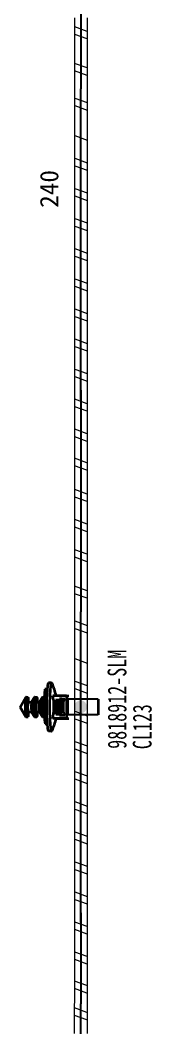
# Model space of a CAD drawing. Header units: millimetres. Extents: x 17 to 3784, y 12 to 1382.
# Drawn here: x 2216.1 to 2226.4, y 965 to 1043.8 of the extents above; entities that cross this region are included whole.
import ezdxf

# ---------------------------------------------------------------- set-up
doc = ezdxf.new("R2010")
doc.units = ezdxf.units.MM
doc.layers.add('ENT', color=7, linetype='Continuous', lineweight=18)
doc.layers.add('粗实线层', color=7, linetype='Continuous', lineweight=35)
doc.styles.add('FangSong_GB2312_Style', font='simfang.ttf')
doc.styles.add('foton', font='', dxfattribs={"width": 0.7})
doc.styles.get('foton').set_extended_font_data('宋体')

msp = doc.modelspace()

# ---------------------------------------------------------------- hatches: boundary and pattern name
h = msp.add_hatch(color=0)
edge = h.paths.add_edge_path(flags=0)
edge.add_arc((2220.853, 990.136), 0.507, 180, 540)

# ---------------------------------------------------------------- linework, layer by layer
at = {"color": 0, "lineweight": 35, "ltscale": 0.027679}
for p, q in [((2218.585, 992.003), (2218.34, 992.003)), ((2218.585, 988.237), (2218.34, 988.237))]:
    msp.add_line(p, q, dxfattribs=at)
at = {"color": 0, "lineweight": 35, "ltscale": 0.100609}
msp.add_line((2216.113, 990.12), (2216.567, 990.887), dxfattribs=at)
at = {"color": 0, "lineweight": 35, "ltscale": 0.017883}
for p, q in [((2216.577, 990.895), (2216.735, 990.895)), ((2216.577, 989.345), (2216.735, 989.345))]:
    msp.add_line(p, q, dxfattribs=at)
at = {"color": 0, "lineweight": 35, "ltscale": 0.032245}
for p, q in [((2216.735, 990.501), (2217.021, 990.501)), ((2216.735, 989.739), (2217.021, 989.739))]:
    msp.add_line(p, q, dxfattribs=at)
at = {"color": 0, "lineweight": 35, "ltscale": 0.051179}
for p, q in [((2217.018, 990.497), (2217.249, 990.887)), ((2217.018, 989.743), (2217.249, 989.353))]:
    msp.add_line(p, q, dxfattribs=at)
at = {"color": 0, "lineweight": 35, "ltscale": 0.019769}
for p, q in [((2217.259, 990.895), (2217.434, 990.895)), ((2217.259, 989.345), (2217.434, 989.345))]:
    msp.add_line(p, q, dxfattribs=at)
at = {"color": 0, "lineweight": 35, "ltscale": 0.029858}
for p, q in [((2217.376, 990.501), (2217.64, 990.501)), ((2217.376, 989.739), (2217.64, 989.739))]:
    msp.add_line(p, q, dxfattribs=at)
at = {"color": 0, "lineweight": 35, "ltscale": 0.051177}
msp.add_line((2217.638, 990.497), (2217.869, 990.887), dxfattribs=at)
at = {"color": 0, "lineweight": 35, "ltscale": 0.01853}
msp.add_line((2217.879, 990.895), (2218.043, 990.895), dxfattribs=at)
at = {"color": 0, "lineweight": 35, "ltscale": 0.02207}
for p, q in [((2217.984, 990.501), (2218.179, 990.501)), ((2217.984, 989.739), (2218.179, 989.739))]:
    msp.add_line(p, q, dxfattribs=at)
at = {"color": 0, "lineweight": 35, "ltscale": 0.120856}
for p, q in [((2219.746, 991.01), (2218.675, 991.01)), ((2219.745, 989.238), (2218.675, 989.238))]:
    msp.add_line(p, q, dxfattribs=at)
at = {"color": 0, "lineweight": 35, "ltscale": 0.032373}
for p, q in [((2218.907, 990.678), (2219.194, 990.678)), ((2219.1, 990.67), (2219.387, 990.67))]:
    msp.add_line(p, q, dxfattribs=at)
at = {"color": 0, "lineweight": 35, "ltscale": 0.021804}
for p, q in [((2219.1, 990.67), (2218.907, 990.678)), ((2219.387, 990.758), (2219.194, 990.766)), ((2219.387, 990.67), (2219.194, 990.678)), ((2219.746, 991.01), (2219.939, 991.002)), ((2219.387, 989.562), (2219.194, 989.57)), ((2219.745, 989.238), (2219.938, 989.23))]:
    msp.add_line(p, q, dxfattribs=at)
at = {"color": 0, "lineweight": 35, "ltscale": 0.124999}
msp.add_line((2218.907, 989.57), (2218.907, 990.678), dxfattribs=at)
at = {"color": 0, "lineweight": 35, "ltscale": 0.1}
for p, q in [((2218.985, 990.564), (2218.984, 989.678)), ((2219.378, 990.567), (2219.378, 989.681))]:
    msp.add_line(p, q, dxfattribs=at)
at = {"color": 0, "lineweight": 35, "ltscale": 0.009468}
msp.add_line((2219.068, 990.565), (2218.985, 990.564), dxfattribs=at)
at = {"color": 0, "lineweight": 35, "ltscale": 0.099998}
for p, q in [((2219.068, 990.568), (2219.068, 989.682)), ((2219.179, 990.568), (2219.178, 989.682))]:
    msp.add_line(p, q, dxfattribs=at)
at = {"color": 0, "lineweight": 35, "ltscale": 0.012451}
for p, q in [((2219.179, 990.568), (2219.068, 990.568)), ((2219.613, 990.634), (2219.503, 990.634)), ((2219.178, 989.682), (2219.068, 989.682)), ((2219.613, 989.615), (2219.503, 989.615))]:
    msp.add_line(p, q, dxfattribs=at)
at = {"color": 0, "lineweight": 35, "ltscale": 0.01149}
msp.add_line((2219.1, 990.568), (2219.1, 990.67), dxfattribs=at)
at = {"color": 0, "lineweight": 35, "ltscale": 0.002181}
for p, q in [((2219.198, 990.567), (2219.179, 990.568)), ((2219.198, 989.681), (2219.178, 989.682))]:
    msp.add_line(p, q, dxfattribs=at)
at = {"color": 0, "lineweight": 35, "ltscale": 0.010001}
for p, q in [((2219.194, 990.766), (2219.194, 990.678)), ((2219.194, 989.57), (2219.194, 989.482))]:
    msp.add_line(p, q, dxfattribs=at)
at = {"color": 0, "lineweight": 35, "ltscale": 0.047321}
for p, q in [((2219.194, 990.766), (2219.614, 990.766)), ((2219.194, 989.482), (2219.613, 989.482))]:
    msp.add_line(p, q, dxfattribs=at)
at = {"color": 0, "lineweight": 35, "ltscale": 0.019922}
for p, q in [((2219.375, 990.567), (2219.198, 990.567)), ((2219.374, 989.681), (2219.198, 989.681))]:
    msp.add_line(p, q, dxfattribs=at)
at = {"color": 0, "lineweight": 35, "ltscale": 0.099999}
for p, q in [((2219.198, 990.567), (2219.198, 989.681)), ((2219.375, 990.567), (2219.374, 989.681))]:
    msp.add_line(p, q, dxfattribs=at)
at = {"color": 0, "lineweight": 35, "ltscale": 0.000439834}
msp.add_line((2219.378, 990.567), (2219.375, 990.567), dxfattribs=at)
at = {"color": 0, "lineweight": 35, "ltscale": 0.025537}
msp.add_line((2219.387, 990.758), (2219.614, 990.758), dxfattribs=at)
at = {"color": 0, "lineweight": 35, "ltscale": 0.01}
msp.add_line((2219.387, 990.758), (2219.387, 990.67), dxfattribs=at)
at = {"color": 0, "lineweight": 35, "ltscale": 0.114999}
msp.add_line((2219.503, 989.615), (2219.503, 990.634), dxfattribs=at)
at = {"color": 0, "lineweight": 35, "ltscale": 0.014999}
msp.add_line((2219.613, 990.634), (2219.614, 990.766), dxfattribs=at)
at = {"color": 0, "lineweight": 35, "ltscale": 0.199999}
msp.add_line((2219.746, 991.01), (2219.745, 989.238), dxfattribs=at)
at = {"color": 0}
for p, q in [((2222.223, 990.734), (2219.833, 990.73)), ((2222.222, 989.511), (2219.833, 989.512))]:
    msp.add_line(p, q, dxfattribs=at)
at = {"color": 0, "lineweight": 35, "ltscale": 0.137499}
for p, q in [((2219.833, 990.73), (2219.833, 989.512)), ((2222.223, 990.734), (2222.222, 989.511))]:
    msp.add_line(p, q, dxfattribs=at)
at = {"color": 0, "lineweight": 35, "ltscale": 0.10061}
msp.add_line((2216.113, 990.12), (2216.567, 989.353), dxfattribs=at)
at = {"color": 0, "lineweight": 35, "ltscale": 0.051178}
msp.add_line((2217.638, 989.743), (2217.869, 989.353), dxfattribs=at)
at = {"color": 0, "lineweight": 35, "ltscale": 0.032379}
msp.add_line((2218.907, 989.57), (2219.194, 989.57), dxfattribs=at)
at = {"color": 0, "lineweight": 35, "ltscale": 0.010273}
msp.add_line((2219.075, 989.679), (2218.984, 989.678), dxfattribs=at)
at = {"color": 0, "lineweight": 35, "ltscale": 0.004356}
msp.add_line((2218.984, 989.678), (2219.023, 989.676), dxfattribs=at)
at = {"color": 0, "lineweight": 35, "ltscale": 0.023842}
msp.add_line((2219.023, 989.676), (2219.234, 989.679), dxfattribs=at)
at = {"color": 0, "lineweight": 35, "ltscale": 0.001513}
msp.add_line((2219.068, 989.682), (2219.081, 989.679), dxfattribs=at)
at = {"color": 0, "lineweight": 35, "ltscale": 0.012045}
msp.add_line((2219.1, 989.57), (2219.1, 989.677), dxfattribs=at)
at = {"color": 0, "lineweight": 35, "ltscale": 0.018183}
msp.add_line((2219.217, 989.68), (2219.378, 989.681), dxfattribs=at)
at = {"color": 0, "lineweight": 35, "ltscale": 0.002853}
msp.add_line((2219.242, 989.679), (2219.217, 989.68), dxfattribs=at)
at = {"color": 0, "lineweight": 35, "ltscale": 0.000439867}
msp.add_line((2219.378, 989.681), (2219.374, 989.681), dxfattribs=at)
at = {"color": 0, "lineweight": 35, "ltscale": 0.009064}
msp.add_line((2219.387, 989.562), (2219.387, 989.482), dxfattribs=at)
at = {"color": 0, "lineweight": 35, "ltscale": 0.012463}
msp.add_line((2219.613, 989.61), (2219.503, 989.615), dxfattribs=at)
at = {"color": 0, "lineweight": 35, "ltscale": 0.015}
msp.add_line((2219.613, 989.482), (2219.613, 989.615), dxfattribs=at)
at = {"color": 0, "lineweight": 35, "ltscale": 0.018536}
msp.add_line((2217.879, 989.345), (2218.043, 989.345), dxfattribs=at)
at = {"color": 0, "lineweight": 35, "ltscale": 0.113794}
msp.add_line((2218.93, 989.23), (2219.938, 989.23), dxfattribs=at)
at = {"color": 0, "linetype": 'Continuous', "lineweight": 25}
for points in [[(2220.881, 1055.782), (2220.881, 1038.442)], [(2220.881, 1014.146), (2220.881, 1038.442)], [(2220.878, 1014.903), (2220.878, 997.563)], [(2220.878, 973.267), (2220.878, 997.563)], [(2220.878, 974.026), (2220.878, 966.924)], [(2220.872, 940.3), (2220.872, 966.923)]]:
    msp.add_lwpolyline(points, dxfattribs=at)
at = {"color": 0, "linetype": 'Continuous', "lineweight": 13}
for points in [[(2220.881, 1055.773), (2220.881, 1038.442)], [(2220.881, 1038.442), (2220.881, 1014.932)], [(2220.878, 1014.894), (2220.878, 997.563)], [(2220.878, 997.563), (2220.878, 974.052)], [(2220.878, 974.018), (2220.878, 966.924)]]:
    msp.add_lwpolyline(points, dxfattribs=at)
at = {"color": 0, "linetype": 'Continuous', "lineweight": 0}
for points in [[(2220.39, 1040.642), (2220.39, 1044.004)], [(2221.371, 1044.004), (2221.371, 1040.561)], [(2221.371, 1042.945), (2220.39, 1043.298)], [(2221.371, 1042.356), (2220.39, 1042.709)], [(2220.39, 1038.442), (2220.39, 1040.796)], [(2221.371, 1040.796), (2221.371, 1038.442)], [(2221.359, 1040.091), (2220.378, 1040.444)], [(2221.359, 1039.502), (2220.378, 1039.855)], [(2220.391, 1036.088), (2220.39, 1038.442)], [(2221.37, 1038.442), (2221.371, 1036.088)], [(2220.39, 1037.736), (2221.371, 1037.384)], [(2220.39, 1037.147), (2221.371, 1036.794)], [(2220.391, 1033.733), (2220.39, 1036.088)], [(2221.37, 1036.088), (2221.371, 1033.733)], [(2220.39, 1034.793), (2221.371, 1034.44)], [(2220.391, 1031.379), (2220.39, 1033.733)], [(2221.37, 1033.733), (2221.371, 1031.379)], [(2220.39, 1033.027), (2221.371, 1032.674)], [(2220.39, 1032.438), (2221.371, 1032.085)], [(2220.391, 1029.025), (2220.39, 1031.379)], [(2221.37, 1031.379), (2221.371, 1029.025)], [(2220.39, 1030.673), (2221.371, 1030.32)], [(2220.39, 1030.084), (2221.371, 1029.731)], [(2220.391, 1026.67), (2220.39, 1029.025)], [(2221.37, 1029.025), (2221.371, 1026.67)], [(2220.39, 1028.318), (2221.371, 1027.965)], [(2220.39, 1027.73), (2221.371, 1027.377)], [(2220.391, 1024.316), (2220.39, 1026.67)], [(2221.37, 1026.67), (2221.371, 1024.316)], [(2220.39, 1025.964), (2221.371, 1025.611)], [(2220.39, 1025.375), (2221.371, 1025.022)], [(2220.391, 1021.962), (2220.39, 1024.316)], [(2221.37, 1024.316), (2221.371, 1021.962)], [(2220.39, 1023.61), (2221.371, 1023.257)], [(2220.39, 1023.021), (2221.371, 1022.668)], [(2220.391, 1019.607), (2220.39, 1021.962)], [(2221.37, 1021.962), (2221.371, 1019.607)], [(2220.39, 1021.255), (2221.371, 1020.902)], [(2220.39, 1020.667), (2221.371, 1020.314)], [(2220.391, 1017.253), (2220.39, 1019.607)], [(2221.37, 1019.607), (2221.371, 1017.253)], [(2220.39, 1018.901), (2221.371, 1018.548)], [(2220.39, 1018.312), (2221.371, 1017.959)], [(2220.391, 1014.899), (2220.39, 1017.253)], [(2221.37, 1017.253), (2221.371, 1014.899)], [(2220.39, 1016.547), (2221.371, 1016.193)], [(2220.39, 1015.958), (2221.371, 1015.605)], [(2220.388, 1012.543), (2220.388, 1014.897)], [(2221.369, 1014.897), (2221.369, 1012.543)], [(2221.369, 1013.837), (2220.388, 1014.191)], [(2221.369, 1013.249), (2220.388, 1013.602)], [(2220.388, 1010.188), (2220.388, 1012.543)], [(2221.369, 1012.543), (2221.369, 1010.188)], [(2221.369, 1011.483), (2220.388, 1011.836)], [(2221.369, 1010.895), (2220.388, 1011.248)], [(2220.388, 1007.834), (2220.388, 1010.188)], [(2221.369, 1010.188), (2221.369, 1007.834)], [(2221.349, 1009.216), (2220.368, 1009.569)], [(2221.349, 1008.628), (2220.368, 1008.981)], [(2220.388, 1005.479), (2220.388, 1007.834)], [(2221.369, 1007.834), (2221.369, 1005.479)], [(2221.369, 1006.774), (2220.388, 1007.128)], [(2221.369, 1006.186), (2220.388, 1006.539)], [(2220.388, 1003.125), (2220.388, 1005.479)], [(2221.369, 1005.479), (2221.369, 1003.125)], [(2221.369, 1004.42), (2220.388, 1004.773)], [(2221.369, 1003.831), (2220.388, 1004.185)], [(2220.388, 999.763), (2220.388, 1003.125)], [(2221.369, 1003.125), (2221.369, 999.682)], [(2221.369, 1002.066), (2220.388, 1002.419)], [(2221.369, 1001.477), (2220.388, 1001.83)], [(2220.388, 997.563), (2220.388, 999.917)], [(2221.369, 999.917), (2221.369, 997.563)], [(2221.357, 999.212), (2220.376, 999.565)], [(2221.357, 998.623), (2220.376, 998.976)], [(2220.389, 995.209), (2220.388, 997.563)], [(2221.368, 997.563), (2221.369, 995.209)], [(2220.388, 996.857), (2221.369, 996.505)], [(2220.388, 996.268), (2221.369, 995.915)], [(2220.389, 992.854), (2220.388, 995.209)], [(2221.368, 995.209), (2221.369, 992.854)], [(2220.388, 993.914), (2221.369, 993.561)], [(2220.389, 990.5), (2220.388, 992.854)], [(2221.368, 992.854), (2221.369, 990.5)], [(2220.388, 992.148), (2221.369, 991.795)], [(2220.388, 991.559), (2221.369, 991.206)], [(2220.389, 988.146), (2220.388, 990.5)], [(2221.368, 990.5), (2221.369, 988.146)], [(2220.388, 989.794), (2221.369, 989.44)], [(2220.388, 989.205), (2221.369, 988.852)], [(2220.389, 985.791), (2220.388, 988.146)], [(2221.368, 988.146), (2221.369, 985.791)], [(2220.388, 987.439), (2221.369, 987.086)], [(2220.388, 986.851), (2221.369, 986.498)], [(2220.389, 983.437), (2220.388, 985.791)], [(2221.368, 985.791), (2221.369, 983.437)], [(2220.388, 985.085), (2221.369, 984.732)], [(2220.388, 984.496), (2221.369, 984.143)], [(2220.389, 981.083), (2220.388, 983.437)], [(2221.368, 983.437), (2221.369, 981.083)], [(2220.388, 982.731), (2221.369, 982.377)], [(2220.388, 982.142), (2221.369, 981.789)], [(2220.389, 978.728), (2220.388, 981.083)], [(2221.368, 981.083), (2221.369, 978.728)], [(2220.388, 980.376), (2221.369, 980.023)], [(2220.388, 979.788), (2221.369, 979.434)], [(2220.389, 976.374), (2220.388, 978.728)], [(2221.368, 978.728), (2221.369, 976.374)], [(2220.388, 978.022), (2221.369, 977.669)], [(2220.388, 977.433), (2221.369, 977.08)], [(2220.389, 974.019), (2220.388, 976.374)], [(2221.368, 976.374), (2221.369, 974.019)], [(2220.388, 975.668), (2221.369, 975.314)], [(2220.388, 975.079), (2221.369, 974.726)], [(2220.388, 971.666), (2220.388, 974.02)], [(2221.369, 974.02), (2221.369, 971.666)], [(2221.369, 972.961), (2220.388, 973.314)], [(2221.369, 972.372), (2220.388, 972.725)], [(2220.388, 969.312), (2220.388, 971.666)], [(2221.369, 971.666), (2221.369, 969.312)], [(2221.369, 970.606), (2220.388, 970.96)], [(2221.369, 970.018), (2220.388, 970.371)], [(2220.388, 966.957), (2220.388, 969.312)], [(2221.369, 969.312), (2221.369, 966.957)], [(2221.349, 968.34), (2220.368, 968.693)], [(2221.349, 967.751), (2220.368, 968.104)], [(2220.381, 964.596), (2220.381, 966.95)], [(2221.362, 966.95), (2221.362, 964.596)], [(2221.35, 966.245), (2220.369, 966.598)], [(2221.35, 965.656), (2220.369, 966.009)]]:
    msp.add_lwpolyline(points, dxfattribs=at)
at = {"color": 0, "lineweight": 35}
msp.add_lwpolyline([(2218.931, 989.233), (2218.931, 989.233), (2218.93, 989.233), (2218.923, 989.234), (2218.675, 989.238)], dxfattribs=at)
for centre, radius, start, end in [((2214.59, 990.12), 4.43, 11.59256, 24.68064), ((2214.464, 990.126), 4.303, 8.06077, 11.8594), ((2214.462, 990.125), 4.305, 348.10641, 8.06008), ((2214.591, 990.12), 4.43, 335.32043, 348.44492)]:
    msp.add_arc(centre, radius, start, end, dxfattribs=at)
for centre, major_axis, ratio, start_param, end_param in [((2218.34, 990.12), (0, 1.883), 0.087133, 0, 1.067052), ((2218.585, 990.12), (0, -1.883), 0.087133, 3.141636, 4.208645), ((2218.585, 990.12), (0, -1.883), 0.087133, 2.954112, 3.141636), ((2216.577, 990.12), (0, 0.775), 0.087133, 0.14609, 2.995504), ((2216.577, 990.12), (0, 0.775), 0.087133, 6.283145, 6.429275), ((2216.735, 990.12), (0, 0.775), 0.087133, 6.283145, 9.424737), ((2216.735, 990.12), (0, 0.381), 0.087133, 1.067052, 3.141552), ((2216.735, 990.12), (0, 0.381), 0.087133, 6.283145, 7.350238), ((2216.735, 990.12), (0, 0.775), 0.087133, 5.225993, 6.283145), ((2217.023, 990.12), (0, 0.381), 0.087133, 0.14609, 2.995504), ((2217.259, 990.12), (0, 0.775), 0.087133, 0.14609, 2.995504), ((2217.259, 990.12), (0, 0.775), 0.087133, 6.283145, 6.429275), ((2217.434, 990.12), (0, 0.775), 0.087133, 0.14609, 2.995504), ((2217.434, 990.12), (0, 0.775), 0.087133, 6.283145, 6.429275), ((2217.434, 990.12), (0, 0.775), 0.087133, 5.225993, 6.283145), ((2217.642, 990.12), (0, 0.381), 0.087133, 0.14609, 2.995504), ((2217.879, 990.12), (0, 0.775), 0.087133, 0.14609, 2.995504), ((2217.879, 990.12), (0, 0.775), 0.087133, 6.283145, 6.429275), ((2218.043, 990.12), (0, 0.775), 0.087133, 0.14609, 2.995504), ((2218.043, 990.12), (0, 0.775), 0.087133, 6.283145, 6.429275), ((2218.043, 990.12), (0, 0.775), 0.087133, 5.225993, 6.283145), ((2218.185, 990.12), (0, 0.381), 0.087133, 0.183505, 2.958112), ((2218.34, 990.12), (0, -1.883), 0.087133, 4.208645, 6.279441), ((2218.585, 990.12), (0, 1.883), 0.087133, 1.067052, 3.141614), ((2216.735, 990.12), (0, 0.775), 0.087133, 3.141552, 4.198784), ((2217.434, 990.12), (0, 0.775), 0.087133, 3.141552, 4.198784), ((2218.043, 990.12), (0, 0.775), 0.087133, 3.141552, 4.198784), ((2218.86, 989.679), (0.221, 0), 0.00373, 6.048679, 6.283185), ((2219.022, 989.679), (0.221, 0), 0.00373, 5.995159, 6.283185), ((2219.022, 989.679), (0.221, 0), 0.00373, 0, 0.087245), ((2216.577, 990.12), (0, 0.775), 0.087133, 2.995504, 3.141552), ((2217.259, 990.12), (0, 0.775), 0.087133, 2.995504, 3.141552), ((2217.434, 990.12), (0, 0.775), 0.087133, 2.995504, 3.141552), ((2217.879, 990.12), (0, 0.775), 0.087133, 2.995504, 3.141552), ((2218.043, 990.12), (0, 0.775), 0.087133, 2.995504, 3.141552), ((2218.34, 990.12), (0, 1.883), 0.087133, 3.137849, 3.141636), ((2218.585, 990.12), (0, 1.883), 0.087133, 3.141614, 3.329066)]:
    msp.add_ellipse(centre, major_axis=major_axis, ratio=ratio, start_param=start_param, end_param=end_param, dxfattribs=at)
at = {"layer": '粗实线层', "color": 0}
for p, q in [((2218.231, 991.526), (2218.057, 991.526)), ((2218.065, 988.798), (2218.223, 988.798))]:
    msp.add_line(p, q, dxfattribs=at)
msp.add_arc((2228.834, 990.197), 10.859, 172.96956, 187.40287, dxfattribs=at)

# ---------------------------------------------------------------- texts
at = {"color": 0, "linetype": 'Continuous', "style": 'FangSong_GB2312_Style'}
msp.add_text('240', height=1.4467, rotation=90, dxfattribs=at).set_placement((2219.111, 1029.153))
at = {"layer": 'ENT', "color": 0, "char_height": 1.47221, "width": 159.91709, "attachment_point": 1, "rotation": 90, "style": 'foton'}
for s, insert in [('{\\T1.004;9818912-SLM}', (2222.971, 986.858)), ('{\\T1.004;CL123}', (2224.942, 986.823))]:
    msp.add_mtext(s, dxfattribs=dict(at, insert=insert))

doc.saveas('drawing.dxf')
